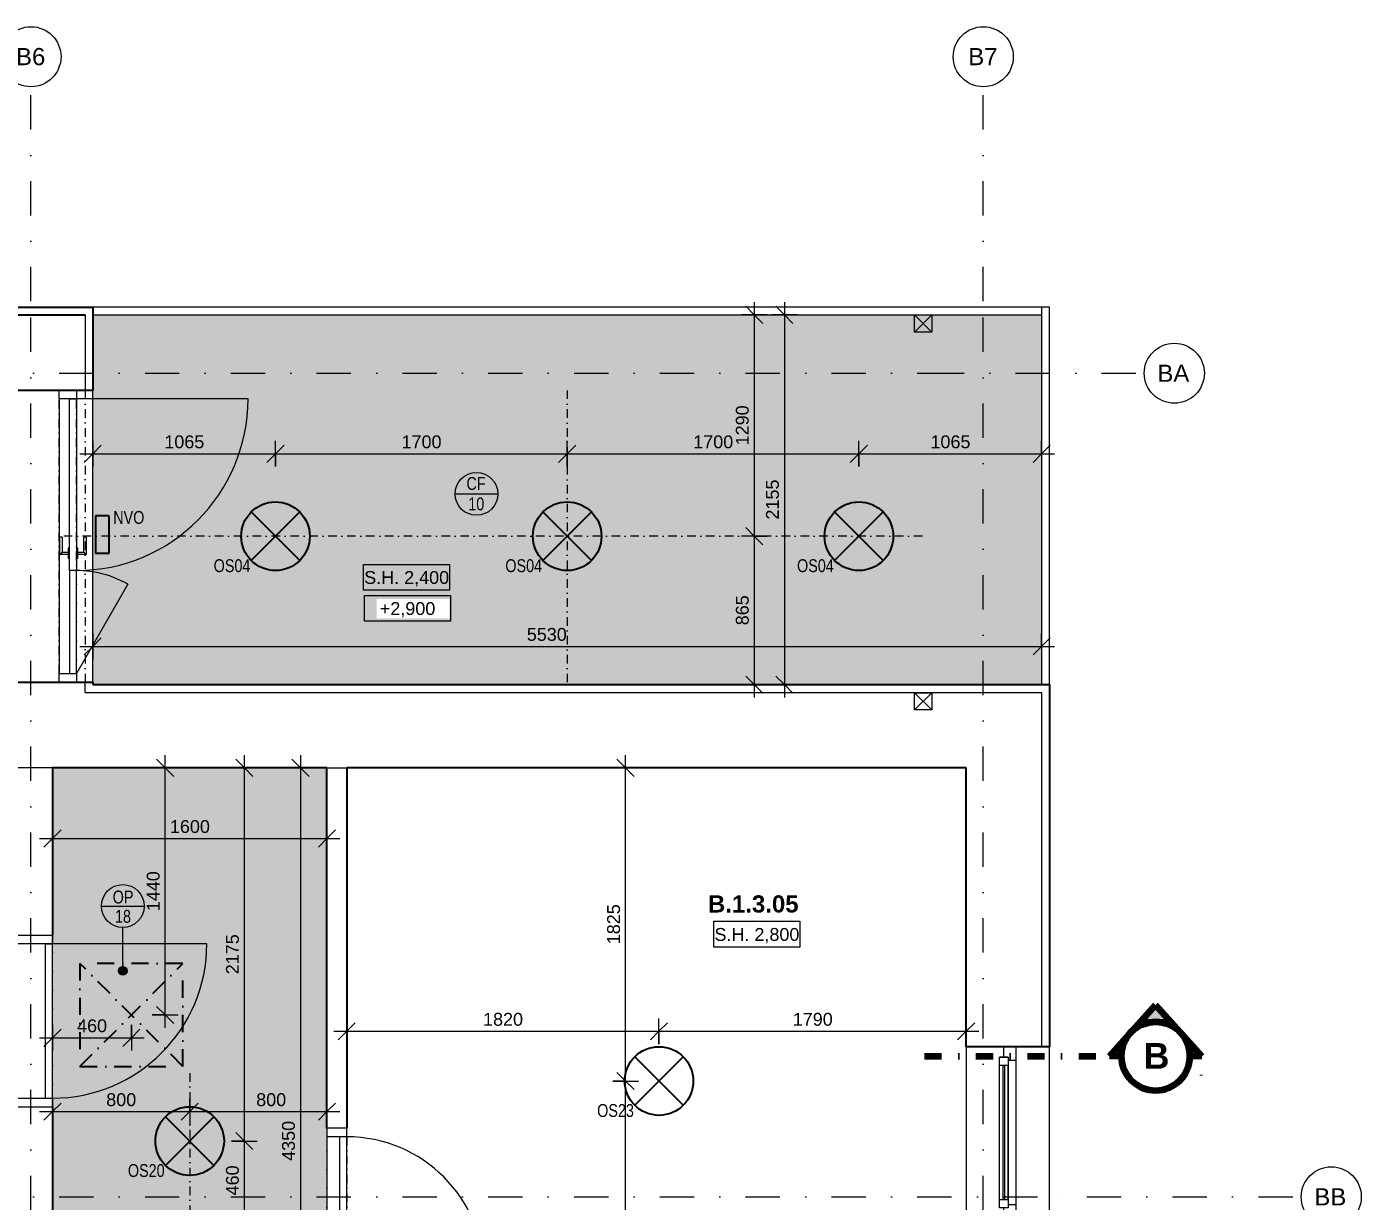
# Model space of a CAD drawing. Header units: millimetres. Extents: x -8169 to 42079, y -1655 to 57622.
# Drawn here: x 15246 to 23024, y 50777 to 57622 of the extents above; entities that cross this region are included whole.
import ezdxf

# ---------------------------------------------------------------- set-up
doc = ezdxf.new("R2010")
doc.units = ezdxf.units.MM
for name, pattern in [('ABMV_DashDot_2_2mm-S0_6mm', [110, 50, -30, 0, -30]), ('HA_DashDot_10mm-S3mm', [500, 200, -150, 0, -150]), ('HA_DashDot_2_2mm-S0_6mm', [110, 50, -30, 0, -30]), ('HA_DashDot_4mm-S1mm', [200, 100, -50, 0, -50]), ('HA_DashDot_6mm-S2mm', [300, 100, -100, 0, -100])]:
    doc.linetypes.add(name, pattern=pattern)
for name, color, linetype, lineweight in [('A-____-____-DIMS', 9, 'Continuous', 5), ('A-____-____-DIMS-50', 9, 'Continuous', 5), ('A-AREA-____-IDEN', 9, 'Continuous', 9), ('A-CLNG-____-IDEN', 9, 'Continuous', 9), ('A-CLNG-____-OTLN', 9, 'Continuous', 9), ('A-CLNG-____-PATT', 9, 'Continuous', 9), ('A-DETL-____-OTLN', 9, 'Continuous', 25), ('A-DOOR-____-MCUT', 9, 'HA_DashDot_2_2mm-S0_6mm', 9), ('A-DOOR-____-OTLN', 9, 'Continuous', 9), ('A-DOOR-FRAM-MCUT', 9, 'Continuous', 9), ('A-DOOR-FRAM-OTLN', 9, 'Continuous', 9), ('A-FLOR-____-OVHD', 9, 'HA_DashDot_4mm-S1mm', 25), ('A-GENM-____-IDEN', 9, 'Continuous', 9), ('A-GLAZ-____-MCUT', 9, 'Continuous', 5), ('A-GLAZ-____-OTLN', 9, 'Continuous', 5), ('A-WALL-____-MCUT', 9, 'Continuous', 25), ('A-WALL-____-OTLN', 9, 'Continuous', 9), ('E-LITE-EQPM-IDEN', 9, 'Continuous', 9), ('E-LITE-EQPM-OTLN', 9, 'Continuous', 9), ('G-____-____-DIMS', 9, 'Continuous', 5), ('G-____-____-SYMB', 9, 'Continuous', 5), ('I-WALL-____-MCUT', 9, 'Continuous', 25), ('M-HVAC-DUCT-OTLN', 9, 'Continuous', 9), ('S-GRID-____-IDEN', 9, 'Continuous', 9), ('S-GRID-____-OTLN', 9, 'Continuous', 5)]:
    doc.layers.add(name, color=color, linetype=linetype, lineweight=lineweight)
doc.styles.add('Arial', font='arial.ttf', dxfattribs={"height": 100})
doc.styles.add('Arial_1', font='arial.ttf', dxfattribs={"height": 75})
doc.styles.add('Arial_2', font='arial.ttf', dxfattribs={"width": 0.8, "height": 75})
doc.styles.add('Arial_3', font='arial.ttf', dxfattribs={"height": 50})
doc.styles.add('Arial_B', font='arialbd.ttf', dxfattribs={"height": 100})
doc.styles.add('Arial_B_1', font='arialbd.ttf', dxfattribs={"height": 150})
doc.dimstyles.new('Inner_Dimensions', dxfattribs={"dimscale": 304.8, "dimtxt": 76.519455, "dimasz": 0.328084, "dimexe": 0.246063, "dimexo": 0.0625, "dimgap": 0.032808, "dimtad": 1, "dimdec": 0, "dimzin": 0, "dimdsep": 46, "dimtxsty": 'Arial_1', "dimblk1": 'OBLIQUE', "dimblk2": 'OBLIQUE', "dimsah": 1, "dimcen": 0.09, "dimdle": 0.246063, "dimazin": 0, "dimtfac": 1, "dimtdec": 4, "dimtix": 1, "dimtmove": 0, "dimatfit": 3, "dimfxl": 0.246063, "dimfxlon": 1, "dimtvp": 1, "dimtolj": 1, "dimtzin": 0, "dimlwd": 9, "dimlwe": 9, "dimarcsym": 2})
doc.dimstyles.new('Inner_Dimensions_1', dxfattribs={"dimscale": 304.8, "dimtxt": 76.519455, "dimasz": 0.328084, "dimexe": 0.246063, "dimexo": 0.0625, "dimgap": 0.032808, "dimtad": 1, "dimdec": 0, "dimzin": 0, "dimdsep": 46, "dimtxsty": 'Arial_1', "dimblk1": 'OBLIQUE', "dimblk2": 'OBLIQUE', "dimsah": 1, "dimcen": 0.09, "dimdle": 0.246063, "dimazin": 0, "dimtfac": 1, "dimtdec": 4, "dimtix": 1, "dimtmove": 2, "dimatfit": 3, "dimfxl": 0.246063, "dimfxlon": 1, "dimtvp": 1, "dimtolj": 1, "dimtzin": 0, "dimlwd": 9, "dimlwe": 9, "dimarcsym": 2})

# ---------------------------------------------------------------- blocks, each defined once
blk = doc.blocks.new('HA_DR_Single_Swing_Solid - In_BJ_900x2100_Vstupni-2124274-DPS_B - 1NP')
at = {"layer": 'A-DOOR-____-MCUT'}
for p, q in [((-450, 125), (450, 125)), ((-450, -125), (450, -125))]:
    blk.add_line(p, q, dxfattribs=at)
at = {"layer": 'A-DOOR-____-OTLN'}
for p, q in [((-500, 125), (500, 125)), ((-500, -125), (500, -125)), ((-450, -85), (-450, -125)), ((-450, -85), (450, -85)), ((-450, -125), (450, -125)), ((450, -85), (450, -125))]:
    blk.add_line(p, q, dxfattribs=at)
at = {"layer": 'A-DOOR-____-OTLN', "lineweight": 5}
blk.add_line((450, -1025), (450, -125), dxfattribs=at)
blk.add_arc((450, -125), 900, 180, 270, dxfattribs=at)
at = {"layer": 'A-DOOR-FRAM-OTLN'}
for p, q in [((-450, 125), (-500, 125)), ((-500, 125), (-500, -125)), ((450, 125), (-450, 125)), ((-450, 125), (-450, -125)), ((450, -125), (450, 125)), ((450, 125), (500, 125)), ((500, 125), (500, -125)), ((-500, -125), (-450, -125)), ((500, -125), (450, -125))]:
    blk.add_line(p, q, dxfattribs=at)
blk = doc.blocks.new('HA_DR_Single_Swing_Solid - In_BJ_800x2100-2124336-DPS_B - 1NP')
at = {"layer": 'A-DOOR-____-MCUT'}
for p, q in [((-400, 57.5), (400, 57.5)), ((-400, -57.5), (400, -57.5))]:
    blk.add_line(p, q, dxfattribs=at)
at = {"layer": 'A-DOOR-____-OTLN', "lineweight": 5}
blk.add_line((400, 857.5), (400, 57.5), dxfattribs=at)
at = {"layer": 'A-DOOR-____-OTLN'}
for p, q in [((400, 57.5), (-400, 57.5)), ((-400, 57.5), (-400, 17.5)), ((400, 17.5), (-400, 17.5)), ((400, 57.5), (400, 17.5))]:
    blk.add_line(p, q, dxfattribs=at)
at = {"layer": 'A-DOOR-____-OTLN', "lineweight": 5}
blk.add_arc((400, 57.5), 800, 90, 180, dxfattribs=at)
at = {"layer": 'A-DOOR-FRAM-OTLN'}
for p, q in [((-450, 57.5), (-450, -57.5)), ((-400, 57.5), (-450, 57.5)), ((-400, 57.5), (-400, -57.5)), ((400, -57.5), (400, 57.5)), ((400, 57.5), (450, 57.5)), ((450, 57.5), (450, -57.5)), ((-450, -57.5), (-400, -57.5)), ((-400, -57.5), (400, -57.5)), ((450, -57.5), (400, -57.5))]:
    blk.add_line(p, q, dxfattribs=at)
blk = doc.blocks.new('HA_WD_SinglePanel - 1000x1500-1670803-DPS_B - 1NP')
at = {"layer": 'A-GLAZ-____-MCUT'}
for p, q in [((-500, 70), (-420, 70)), ((-440, 0), (-500, 0)), ((-440, -25), (-440, 25)), ((-440, 25), (-390, 25)), ((-420, 70), (-420, 25)), ((-390, 25), (-390, -25)), ((390, 5), (-390, 5)), ((390, -25), (390, 25)), ((390, 25), (440, 25)), ((420, 25), (420, 70)), ((420, 70), (500, 70)), ((440, 25), (440, -25)), ((500, 0), (440, 0)), ((-390, -25), (-440, -25)), ((390, -5), (-390, -5)), ((440, -25), (390, -25))]:
    blk.add_line(p, q, dxfattribs=at)
at = {"layer": 'A-GLAZ-____-OTLN'}
for p, q in [((-440, 25), (-440, -25)), ((-440, 25), (440, 25)), ((-420, 70), (420, 70)), ((390, 25), (-390, 25)), ((440, 25), (440, -25)), ((440, -25), (-440, -25)), ((390, -25), (-390, -25))]:
    blk.add_line(p, q, dxfattribs=at)
blk = doc.blocks.new('HA_DR_Double_Swing_Solid_FrameButt - In_FAS_1600x2350_1000-2015541-DPS_B - 1NP')
at = {"layer": 'A-DOOR-____-MCUT'}
for p, q in [((850, 220), (-850, 220)), ((-800, -70), (800, -70)), ((850, -220), (-850, -220)), ((-800, -170), (800, -170))]:
    blk.add_line(p, q, dxfattribs=at)
at = {"layer": 'A-DOOR-____-MCUT', "linetype": 'Continuous'}
for p, q in [((-800, -130), (-800, -170)), ((-200, -130), (-800, -130)), ((-200, -170), (-200, -130)), ((-200, -170), (-200, -130)), ((-200, -130), (-130, -130)), ((-70, -130), (800, -130)), ((800, -130), (800, -170)), ((-800, -170), (-200, -170)), ((-130, -170), (-200, -170)), ((800, -170), (-70, -170))]:
    blk.add_line(p, q, dxfattribs=at)
at = {"layer": 'A-DOOR-____-OTLN'}
for p, q in [((-107.5, -122), (-107.5, -72.5)), ((-107.5, -72.5), (-5, -72.5)), ((-5, -87.5), (-5, -72.5)), ((-70, -122), (-130, -122)), ((-130, -130), (-130, -122)), ((-130, -130), (-70, -130)), ((-92.5, -87.5), (-92.5, -122)), ((-5, -87.5), (-92.5, -87.5)), ((-70, -130), (-70, -122)), ((-70, -170), (-130, -170)), ((-130, -178), (-130, -170)), ((-130, -178), (-70, -178)), ((-107.5, -227.5), (-107.5, -178)), ((-5, -227.5), (-107.5, -227.5)), ((-92.5, -178), (-92.5, -212.5)), ((-92.5, -212.5), (-5, -212.5)), ((-70, -178), (-70, -170)), ((-5, -227.5), (-5, -212.5))]:
    blk.add_line(p, q, dxfattribs=at)
at = {"layer": 'A-DOOR-____-OTLN', "lineweight": 5}
for p, q in [((-280.4, -470), (-800, -170)), ((800, -1170), (800, -170))]:
    blk.add_line(p, q, dxfattribs=at)
for centre, radius, start, end in [((-800, -170), 600, 330, 360), ((800, -170), 1000, 180, 270)]:
    blk.add_arc(centre, radius, start, end, dxfattribs=at)
at = {"layer": 'A-DOOR-____-OTLN'}
for points in [[(-107.5, -72.5), (-107.5, -72.5), (-107.4, -72.6), (-106.9, -73.1), (-106.5, -73.5), (-106.1, -73.9), (-105.6, -74.4), (-105.2, -74.8), (-104.6, -75.4), (-103.9, -76.1), (-103.3, -76.7), (-102.9, -77.1), (-102.4, -77.6), (-101.9, -78.1), (-101.5, -78.5), (-101, -79), (-100.5, -79.5), (-100, -80), (-99.5, -80.5), (-99, -81), (-98.5, -81.5), (-98.1, -81.9), (-97.6, -82.4), (-97.1, -82.9), (-96.7, -83.3), (-96.2, -83.8), (-95.8, -84.2), (-95.3, -84.7), (-94.8, -85.2), (-94.4, -85.6), (-93.9, -86.1), (-93.5, -86.5), (-93.1, -86.9), (-92.6, -87.4), (-92.5, -87.5), (-92.5, -87.5)], [(-92.5, -212.5), (-92.5, -212.5), (-92.6, -212.6), (-93.1, -213.1), (-93.5, -213.5), (-93.9, -213.9), (-94.4, -214.4), (-94.8, -214.8), (-95.4, -215.4), (-96.1, -216.1), (-96.7, -216.7), (-97.1, -217.1), (-97.6, -217.6), (-98.1, -218.1), (-98.5, -218.5), (-99, -219), (-99.5, -219.5), (-100, -220), (-100.5, -220.5), (-101, -221), (-101.5, -221.5), (-101.9, -221.9), (-102.4, -222.4), (-102.9, -222.9), (-103.3, -223.3), (-103.8, -223.8), (-104.2, -224.2), (-104.7, -224.7), (-105.2, -225.2), (-105.6, -225.6), (-106.1, -226.1), (-106.5, -226.5), (-106.9, -226.9), (-107.4, -227.4), (-107.5, -227.5), (-107.5, -227.5)]]:
    blk.add_open_spline(points, degree=3, knots=[0, 0, 0, 0, 0.083333, 0.125, 0.166667, 0.208333, 0.229167, 0.25, 0.291667, 0.333333, 0.354167, 0.375, 0.395833, 0.416667, 0.4375, 0.458333, 0.479167, 0.5, 0.520833, 0.541667, 0.5625, 0.583333, 0.604167, 0.625, 0.645833, 0.666667, 0.6875, 0.708333, 0.75, 0.770833, 0.791667, 0.833333, 0.875, 0.916667, 1, 1, 1, 1], dxfattribs=at)
at = {"layer": 'A-DOOR-FRAM-MCUT'}
for p, q in [((-850, -70), (-800, -70)), ((-800, -70), (-800, -170)), ((800, -170), (800, -70)), ((800, -70), (850, -70)), ((-800, -170), (-850, -170)), ((850, -170), (800, -170))]:
    blk.add_line(p, q, dxfattribs=at)
at = {"layer": 'A-DOOR-FRAM-OTLN'}
blk.add_line((800, -70), (-800, -70), dxfattribs=at)
blk = doc.blocks.new('HA_LF_GenericSymbol - OS20_chodby-1994326-DPS_B - 1NP')
at = {"layer": 'E-LITE-EQPM-OTLN', "color": 11, "lineweight": 25}
for p, q in [((141.4, 141.4), (-141.4, -141.4)), ((-141.4, 141.4), (141.4, -141.4))]:
    blk.add_line(p, q, dxfattribs=at)
blk.add_circle((0, 0), 200, dxfattribs=at)
blk = doc.blocks.new('HA_LF_GenericSymbol - OS23_pokoje-1609971-DPS_B - 1NP')
at = {"layer": 'E-LITE-EQPM-OTLN', "color": 11, "lineweight": 25}
for p, q in [((141.4, 141.4), (-141.4, -141.4)), ((-141.4, 141.4), (141.4, -141.4))]:
    blk.add_line(p, q, dxfattribs=at)
blk.add_circle((0, 0), 200, dxfattribs=at)
blk = doc.blocks.new('HA_LF_GenericSymbol - OS04_venkovni-1994763-DPS_B - 1NP')
at = {"layer": 'E-LITE-EQPM-OTLN', "color": 11, "lineweight": 25}
for p, q in [((141.4, 141.4), (-141.4, -141.4)), ((-141.4, 141.4), (141.4, -141.4))]:
    blk.add_line(p, q, dxfattribs=at)
blk.add_circle((0, 0), 200, dxfattribs=at)
blk = doc.blocks.new('HA_LF_NVO - svitidlo 220x80-1885960-DPS_B - 1NP')
at = {"layer": 'E-LITE-EQPM-OTLN', "color": 11, "lineweight": 25}
for p, q in [((38.5, 110), (-38.5, 110)), ((-38.5, 110), (-38.5, -110)), ((38.5, 110), (38.5, -110)), ((38.5, -110), (-38.5, -110))]:
    blk.add_line(p, q, dxfattribs=at)
blk = doc.blocks.new('Grid - Radius 3_5mm-353793-DPS_B - 1NP')
at = {"layer": 'S-GRID-____-IDEN'}
blk.add_circle((0, 0), 3.5, dxfattribs=at)
blk = doc.blocks.new('DIMBLOCK96-DPS_B - 1NP')
at = {"layer": 'A-____-____-DIMS-50', "lineweight": 9}
for p, q in [((15395.7, 51374.3), (15395.7, 51224.3)), ((15395.7, 51299.3), (15395.7, 51374.3)), ((15395.7, 51299.3), (15445.7, 51349.3)), ((16195.7, 51374.3), (16195.7, 51224.3)), ((16195.7, 51299.3), (16195.7, 51374.3)), ((16195.7, 51299.3), (16245.7, 51349.3)), ((15320.7, 51299.3), (16195.7, 51299.3)), ((15395.7, 51299.3), (15345.7, 51249.3)), ((16195.7, 51299.3), (16145.7, 51249.3))]:
    blk.add_line(p, q, dxfattribs=at)
at = {"layer": 'A-____-____-DIMS-50', "color": 0, "lineweight": 9, "insert": (15709.2, 51406.6), "char_height": 75, "width": 207.662, "attachment_point": 1, "line_spacing_factor": 0.941778, "style": 'Arial_1'}
blk.add_mtext('800', dxfattribs=at)
blk = doc.blocks.new('_Oblique')
at = {"color": 0, "linetype": 'ByBlock', "lineweight": -2}
blk.add_line((-0.5, -0.5), (0.5, 0.5), dxfattribs=at)
blk = doc.blocks.new('DIMBLOCK97-DPS_B - 1NP')
at = {"layer": 'A-____-____-DIMS-50', "lineweight": 9}
for p, q in [((16195.7, 51374.3), (16195.7, 51224.3)), ((16195.7, 51299.3), (16195.7, 51374.3)), ((16195.7, 51299.3), (16245.7, 51349.3)), ((16995.7, 51374.3), (16995.7, 51224.3)), ((16995.7, 51299.3), (16995.7, 51374.3)), ((16995.7, 51299.3), (17045.7, 51349.3)), ((16195.7, 51299.3), (16145.7, 51249.3)), ((16195.7, 51299.3), (17070.7, 51299.3)), ((16995.7, 51299.3), (16945.7, 51249.3))]:
    blk.add_line(p, q, dxfattribs=at)
at = {"layer": 'A-____-____-DIMS-50', "color": 0, "lineweight": 9, "insert": (16583.2, 51406.6), "char_height": 75, "width": 207.662, "attachment_point": 1, "line_spacing_factor": 0.941778, "style": 'Arial_1'}
blk.add_mtext('800', dxfattribs=at)
blk = doc.blocks.new('DIMBLOCK99-DPS_B - 1NP')
at = {"layer": 'A-____-____-DIMS-50', "lineweight": 9}
for p, q in [((16439.4, 51127.7), (16589.4, 51127.7)), ((16514.4, 51127.7), (16439.4, 51127.7)), ((16514.4, 51127.7), (16464.4, 51177.7)), ((16514.4, 50667.7), (16514.4, 51127.7)), ((16514.4, 51127.7), (16564.4, 51077.7)), ((16514.4, 50667.7), (16464.4, 50717.7)), ((16439.4, 50667.7), (16589.4, 50667.7)), ((16514.4, 50667.7), (16439.4, 50667.7)), ((16514.4, 50667.7), (16564.4, 50617.7))]:
    blk.add_line(p, q, dxfattribs=at)
at = {"layer": 'A-____-____-DIMS-50', "color": 0, "lineweight": 9, "insert": (16407, 50811.2), "char_height": 75, "width": 207.662, "attachment_point": 1, "rotation": 90, "line_spacing_factor": 0.941778, "style": 'Arial_1'}
blk.add_mtext('460', dxfattribs=at)
blk = doc.blocks.new('DIMBLOCK100-DPS_B - 1NP')
at = {"layer": 'A-____-____-DIMS-50', "lineweight": 9}
for p, q in [((16514.4, 51127.7), (16514.4, 53377.7)), ((16439.4, 53302.7), (16589.4, 53302.7)), ((16514.4, 53302.7), (16439.4, 53302.7)), ((16514.4, 53302.7), (16464.4, 53352.7)), ((16514.4, 53302.7), (16564.4, 53252.7)), ((16439.4, 51127.7), (16589.4, 51127.7)), ((16514.4, 51127.7), (16439.4, 51127.7)), ((16514.4, 51127.7), (16464.4, 51177.7)), ((16514.4, 51127.7), (16564.4, 51077.7))]:
    blk.add_line(p, q, dxfattribs=at)
at = {"layer": 'A-____-____-DIMS-50', "color": 0, "lineweight": 9, "insert": (16407, 52099.9), "char_height": 75, "width": 276.883, "attachment_point": 1, "rotation": 90, "line_spacing_factor": 0.941778, "style": 'Arial_1'}
blk.add_mtext('2175', dxfattribs=at)
blk = doc.blocks.new('DIMBLOCK101-DPS_B - 1NP')
at = {"layer": 'A-____-____-DIMS-50', "lineweight": 9}
for p, q in [((17110.7, 51842.6), (17110.7, 51692.6)), ((17110.7, 51767.6), (17110.7, 51842.6)), ((17110.7, 51767.6), (17160.7, 51817.6)), ((18930.7, 51692.6), (18930.7, 51842.6)), ((18930.7, 51767.6), (18980.7, 51817.6)), ((17035.7, 51767.6), (18930.7, 51767.6)), ((17110.7, 51767.6), (17060.7, 51717.6)), ((18930.7, 51767.6), (18880.7, 51717.6)), ((18930.7, 51767.6), (18930.7, 51692.6))]:
    blk.add_line(p, q, dxfattribs=at)
at = {"layer": 'A-____-____-DIMS-50', "color": 0, "lineweight": 9, "insert": (17905.3, 51875), "char_height": 75, "width": 276.883, "attachment_point": 1, "line_spacing_factor": 0.941778, "style": 'Arial_1'}
blk.add_mtext('1820', dxfattribs=at)
blk = doc.blocks.new('DIMBLOCK102-DPS_B - 1NP')
at = {"layer": 'A-____-____-DIMS-50', "lineweight": 9}
for p, q in [((18930.7, 51692.6), (18930.7, 51842.6)), ((18930.7, 51767.6), (18980.7, 51817.6)), ((20720.7, 51842.6), (20720.7, 51692.6)), ((20720.7, 51767.6), (20720.7, 51842.6)), ((20720.7, 51767.6), (20770.7, 51817.6)), ((18930.7, 51767.6), (18880.7, 51717.6)), ((18930.7, 51767.6), (20795.7, 51767.6)), ((18930.7, 51767.6), (18930.7, 51692.6)), ((20720.7, 51767.6), (20670.7, 51717.6))]:
    blk.add_line(p, q, dxfattribs=at)
at = {"layer": 'A-____-____-DIMS-50', "color": 0, "lineweight": 9, "insert": (19710.3, 51875), "char_height": 75, "width": 276.883, "attachment_point": 1, "line_spacing_factor": 0.941778, "style": 'Arial_1'}
blk.add_mtext('1790', dxfattribs=at)
blk = doc.blocks.new('DIMBLOCK103-DPS_B - 1NP')
at = {"layer": 'A-____-____-DIMS-50', "lineweight": 9}
for p, q in [((18735.8, 51477.7), (18685.8, 51527.7)), ((18660.8, 51477.7), (18810.8, 51477.7)), ((18735.8, 51477.7), (18660.8, 51477.7)), ((18735.8, 49577.7), (18735.8, 51477.7)), ((18735.8, 51477.7), (18785.8, 51427.7)), ((18735.8, 49652.7), (18685.8, 49702.7)), ((18660.8, 49652.7), (18810.8, 49652.7)), ((18735.8, 49652.7), (18660.8, 49652.7)), ((18735.8, 49652.7), (18785.8, 49602.7))]:
    blk.add_line(p, q, dxfattribs=at)
at = {"layer": 'A-____-____-DIMS-50', "color": 0, "lineweight": 9, "insert": (18628.5, 50449.9), "char_height": 75, "width": 276.883, "attachment_point": 1, "rotation": 90, "line_spacing_factor": 0.941778, "style": 'Arial_1'}
blk.add_mtext('1825', dxfattribs=at)
blk = doc.blocks.new('DIMBLOCK104-DPS_B - 1NP')
at = {"layer": 'A-____-____-DIMS-50', "lineweight": 9}
for p, q in [((18735.8, 51477.7), (18735.8, 53377.7)), ((18660.8, 53302.7), (18810.8, 53302.7)), ((18735.8, 53302.7), (18660.8, 53302.7)), ((18735.8, 53302.7), (18685.8, 53352.7)), ((18735.8, 53302.7), (18785.8, 53252.7)), ((18735.8, 51477.7), (18685.8, 51527.7)), ((18660.8, 51477.7), (18810.8, 51477.7)), ((18735.8, 51477.7), (18660.8, 51477.7)), ((18735.8, 51477.7), (18785.8, 51427.7))]:
    blk.add_line(p, q, dxfattribs=at)
at = {"layer": 'A-____-____-DIMS-50', "color": 0, "lineweight": 9, "insert": (18628.5, 52274.9), "char_height": 75, "width": 276.883, "attachment_point": 1, "rotation": 90, "line_spacing_factor": 0.941778, "style": 'Arial_1'}
blk.add_mtext('1825', dxfattribs=at)
blk = doc.blocks.new('HA_TAG_GM_Products - Generic-588599-DPS_B - 1NP')
at = {"layer": 'A-GENM-____-IDEN'}
blk.add_line((-2.5, 0), (2.5, 0), dxfattribs=at)
blk.add_circle((0, 0), 2.5, dxfattribs=at)
blk = doc.blocks.new('Section - With Sheet Number-366786-DPS_B - 1NP')
at = {"layer": 'G-____-____-SYMB'}
h = blk.add_hatch(color=256, dxfattribs=at)
edge = h.paths.add_edge_path()
edge.add_line((1.37, 0), (0, 0))
edge.add_arc((-4, 0), 4, 0, 180)
edge.add_line((-8, 0), (-9.37, 0))
edge.add_line((-9.37, 0), (-4, 6))
edge.add_line((-4, 6), (1.37, 0))
at = {"layer": 'G-____-____-SYMB', "lineweight": 100}
for p, q in [((-4, 6), (-9.37, 0)), ((1.37, 0), (-4, 6)), ((-9.37, 0), (-8, 0)), ((0, 0), (1.37, 0))]:
    blk.add_line(p, q, dxfattribs=at)
blk.add_circle((-4, 0), 4, dxfattribs=at)
blk.add_arc((-4, 0), 4, 0, 180, dxfattribs=at)
blk = doc.blocks.new('HA_Tag_Ceiling - Group _ Type Mark-1728985-DPS_B - 1NP')
at = {"layer": 'A-CLNG-____-IDEN'}
blk.add_line((-2.5, 0), (2.5, 0), dxfattribs=at)
blk.add_circle((0, 0), 2.5, dxfattribs=at)
blk = doc.blocks.new('DIMBLOCK120-DPS_B - 1NP')
at = {"layer": 'A-____-____-DIMS-50', "lineweight": 9}
for p, q in [((15395.7, 51804.8), (15395.7, 51654.8)), ((15395.7, 51729.8), (15395.7, 51804.8)), ((15856, 51804.8), (15856, 51654.8)), ((15856, 51729.8), (15856, 51804.8)), ((15320.7, 51729.8), (15931, 51729.8)), ((15395.7, 51729.8), (15345.7, 51679.8)), ((15395.7, 51729.8), (15445.7, 51779.8)), ((15856, 51729.8), (15806, 51679.8)), ((15856, 51729.8), (15906, 51779.8))]:
    blk.add_line(p, q, dxfattribs=at)
at = {"layer": 'A-____-____-DIMS-50', "color": 0, "lineweight": 9, "insert": (15539.3, 51837.2), "char_height": 75, "width": 207.662, "attachment_point": 1, "line_spacing_factor": 0.941778, "style": 'Arial_1'}
blk.add_mtext('460', dxfattribs=at)
blk = doc.blocks.new('DIMBLOCK121-DPS_B - 1NP')
at = {"layer": 'A-____-____-DIMS-50', "lineweight": 9}
for p, q in [((16052.9, 51787.7), (16052.9, 53377.7)), ((15977.9, 53302.7), (16127.9, 53302.7)), ((16052.9, 53302.7), (15977.9, 53302.7)), ((16052.9, 53302.7), (16002.9, 53352.7)), ((16052.9, 53302.7), (16102.9, 53252.7)), ((16052.9, 51862.7), (16002.9, 51912.7)), ((15977.9, 51862.7), (16127.9, 51862.7)), ((16052.9, 51862.7), (15977.9, 51862.7)), ((16052.9, 51862.7), (16102.9, 51812.7))]:
    blk.add_line(p, q, dxfattribs=at)
at = {"layer": 'A-____-____-DIMS-50', "color": 0, "lineweight": 9, "insert": (15945.5, 52467.4), "char_height": 75, "width": 276.883, "attachment_point": 1, "rotation": 90, "line_spacing_factor": 0.941778, "style": 'Arial_1'}
blk.add_mtext('1440', dxfattribs=at)
blk = doc.blocks.new('Spot Elevations - Generic-448778-DPS_B - 1NP')
at = {"layer": 'G-____-____-DIMS', "lineweight": 9}
for p, q in [((-5, 0), (-5, 3)), ((-5, 3), (5, 3)), ((5, 3), (5, 0)), ((5, 0), (-5, 0))]:
    blk.add_line(p, q, dxfattribs=at)
blk = doc.blocks.new('DIMBLOCK138-DPS_B - 1NP')
at = {"layer": 'A-____-____-DIMS-50', "lineweight": 9}
for p, q in [((15630.7, 55208.3), (15630.7, 55058.3)), ((15630.7, 55133.3), (15630.7, 55208.3)), ((15630.7, 55133.3), (15680.7, 55183.3)), ((16695.7, 55058.3), (16695.7, 55208.3)), ((16695.7, 55133.3), (16745.7, 55183.3)), ((15555.7, 55133.3), (16695.7, 55133.3)), ((15630.7, 55133.3), (15580.7, 55083.3)), ((16695.7, 55133.3), (16645.7, 55083.3)), ((16695.7, 55133.3), (16695.7, 55058.3))]:
    blk.add_line(p, q, dxfattribs=at)
at = {"layer": 'A-____-____-DIMS-50', "color": 0, "lineweight": 9, "insert": (16047.8, 55240.6), "char_height": 75, "width": 276.883, "attachment_point": 1, "line_spacing_factor": 0.941778, "style": 'Arial_1'}
blk.add_mtext('1065', dxfattribs=at)
blk = doc.blocks.new('DIMBLOCK139-DPS_B - 1NP')
at = {"layer": 'A-____-____-DIMS-50', "lineweight": 9}
for p, q in [((16695.7, 55058.3), (16695.7, 55208.3)), ((16695.7, 55133.3), (16745.7, 55183.3)), ((18395.7, 55058.3), (18395.7, 55208.3)), ((18395.7, 55133.3), (18445.7, 55183.3)), ((16695.7, 55133.3), (16645.7, 55083.3)), ((16695.7, 55133.3), (18395.7, 55133.3)), ((16695.7, 55133.3), (16695.7, 55058.3)), ((18395.7, 55133.3), (18345.7, 55083.3)), ((18395.7, 55133.3), (18395.7, 55058.3))]:
    blk.add_line(p, q, dxfattribs=at)
at = {"layer": 'A-____-____-DIMS-50', "color": 0, "lineweight": 9, "insert": (17430.3, 55240.6), "char_height": 75, "width": 276.883, "attachment_point": 1, "line_spacing_factor": 0.941778, "style": 'Arial_1'}
blk.add_mtext('1700', dxfattribs=at)
blk = doc.blocks.new('DIMBLOCK140-DPS_B - 1NP')
at = {"layer": 'A-____-____-DIMS-50', "lineweight": 9}
for p, q in [((18395.7, 55058.3), (18395.7, 55208.3)), ((18395.7, 55133.3), (18445.7, 55183.3)), ((20095.7, 55058.3), (20095.7, 55208.3)), ((20095.7, 55133.3), (20145.7, 55183.3)), ((18395.7, 55133.3), (18345.7, 55083.3)), ((18395.7, 55133.3), (20095.7, 55133.3)), ((18395.7, 55133.3), (18395.7, 55058.3)), ((20095.7, 55133.3), (20045.7, 55083.3)), ((20095.7, 55133.3), (20095.7, 55058.3))]:
    blk.add_line(p, q, dxfattribs=at)
at = {"layer": 'A-____-____-DIMS-50', "color": 0, "lineweight": 9, "insert": (19130.3, 55240.6), "char_height": 75, "width": 276.883, "attachment_point": 1, "line_spacing_factor": 0.941778, "style": 'Arial_1'}
blk.add_mtext('1700', dxfattribs=at)
blk = doc.blocks.new('DIMBLOCK141-DPS_B - 1NP')
at = {"layer": 'A-____-____-DIMS-50', "lineweight": 9}
for p, q in [((20095.7, 55058.3), (20095.7, 55208.3)), ((20095.7, 55133.3), (20145.7, 55183.3)), ((21160.7, 55208.3), (21160.7, 55058.3)), ((21160.7, 55133.3), (21160.7, 55208.3)), ((21160.7, 55133.3), (21210.7, 55183.3)), ((20095.7, 55133.3), (20045.7, 55083.3)), ((20095.7, 55133.3), (21235.7, 55133.3)), ((20095.7, 55133.3), (20095.7, 55058.3)), ((21160.7, 55133.3), (21110.7, 55083.3))]:
    blk.add_line(p, q, dxfattribs=at)
at = {"layer": 'A-____-____-DIMS-50', "color": 0, "lineweight": 9, "insert": (20512.8, 55240.6), "char_height": 75, "width": 276.883, "attachment_point": 1, "line_spacing_factor": 0.941778, "style": 'Arial_1'}
blk.add_mtext('1065', dxfattribs=at)
blk = doc.blocks.new('DIMBLOCK142-DPS_B - 1NP')
at = {"layer": 'A-____-____-DIMS-50', "lineweight": 9}
for p, q in [((19486, 56017.7), (19486, 54653)), ((19561, 55942.7), (19411, 55942.7)), ((19486, 55942.7), (19436, 55992.7)), ((19486, 55942.7), (19536, 55892.7)), ((19486, 55942.7), (19561, 55942.7)), ((19486, 54653), (19436, 54703)), ((19561, 54653), (19411, 54653)), ((19486, 54653), (19536, 54603)), ((19486, 54653), (19561, 54653))]:
    blk.add_line(p, q, dxfattribs=at)
at = {"layer": 'A-____-____-DIMS-50', "color": 0, "lineweight": 9, "insert": (19378.6, 55182.5), "char_height": 75, "width": 276.883, "attachment_point": 1, "rotation": 90, "line_spacing_factor": 0.941778, "style": 'Arial_1'}
blk.add_mtext('1290', dxfattribs=at)
blk = doc.blocks.new('DIMBLOCK143-DPS_B - 1NP')
at = {"layer": 'A-____-____-DIMS-50', "lineweight": 9}
for p, q in [((19486, 54653), (19436, 54703)), ((19561, 54653), (19411, 54653)), ((19486, 54653), (19486, 53712.7)), ((19486, 54653), (19536, 54603)), ((19486, 54653), (19561, 54653)), ((19486, 53787.7), (19436, 53837.7)), ((19561, 53787.7), (19411, 53787.7)), ((19486, 53787.7), (19536, 53737.7)), ((19486, 53787.7), (19561, 53787.7))]:
    blk.add_line(p, q, dxfattribs=at)
at = {"layer": 'A-____-____-DIMS-50', "color": 0, "lineweight": 9, "insert": (19378.6, 54133.8), "char_height": 75, "width": 207.662, "attachment_point": 1, "rotation": 90, "line_spacing_factor": 0.941778, "style": 'Arial_1'}
blk.add_mtext('865', dxfattribs=at)
blk = doc.blocks.new('DIMBLOCK201-DPS_B - 1NP')
at = {"layer": 'A-____-____-DIMS-50', "lineweight": 9}
for p, q in [((15395.7, 52966), (15395.7, 52816)), ((15395.7, 52891), (15395.7, 52966)), ((15395.7, 52891), (15445.7, 52941)), ((16995.7, 52966), (16995.7, 52816)), ((16995.7, 52891), (16995.7, 52966)), ((16995.7, 52891), (17045.7, 52941)), ((15320.7, 52891), (17070.7, 52891)), ((15395.7, 52891), (15345.7, 52841)), ((16995.7, 52891), (16945.7, 52841))]:
    blk.add_line(p, q, dxfattribs=at)
at = {"layer": 'A-____-____-DIMS-50', "color": 0, "lineweight": 9, "insert": (16080.3, 52998.4), "char_height": 75, "width": 276.883, "attachment_point": 1, "line_spacing_factor": 0.941778, "style": 'Arial_1'}
blk.add_mtext('1600', dxfattribs=at)
blk = doc.blocks.new('DIMBLOCK202-DPS_B - 1NP')
at = {"layer": 'A-____-____-DIMS-50', "lineweight": 9}
for p, q in [((16841, 53377.7), (16841, 48877.7)), ((16916, 53302.7), (16766, 53302.7)), ((16841, 53302.7), (16791, 53352.7)), ((16841, 53302.7), (16891, 53252.7)), ((16841, 53302.7), (16916, 53302.7)), ((16841, 48952.7), (16791, 49002.7)), ((16916, 48952.7), (16766, 48952.7)), ((16841, 48952.7), (16891, 48902.7)), ((16841, 48952.7), (16916, 48952.7))]:
    blk.add_line(p, q, dxfattribs=at)
at = {"layer": 'A-____-____-DIMS-50', "color": 0, "lineweight": 9, "insert": (16733.6, 51012.4), "char_height": 75, "width": 276.883, "attachment_point": 1, "rotation": 90, "line_spacing_factor": 0.941778, "style": 'Arial_1'}
blk.add_mtext('4350', dxfattribs=at)
blk = doc.blocks.new('DIMBLOCK205-DPS_B - 1NP')
at = {"layer": 'A-____-____-DIMS-50', "lineweight": 9}
for p, q in [((19661.6, 56017.7), (19661.6, 53712.7)), ((19736.6, 55942.7), (19586.6, 55942.7)), ((19661.6, 55942.7), (19611.6, 55992.7)), ((19661.6, 55942.7), (19711.6, 55892.7)), ((19661.6, 55942.7), (19736.6, 55942.7)), ((19661.6, 53787.7), (19611.6, 53837.7)), ((19736.6, 53787.7), (19586.6, 53787.7)), ((19661.6, 53787.7), (19711.6, 53737.7)), ((19661.6, 53787.7), (19736.6, 53787.7))]:
    blk.add_line(p, q, dxfattribs=at)
at = {"layer": 'A-____-____-DIMS-50', "color": 0, "lineweight": 9, "insert": (19554.3, 54749.9), "char_height": 75, "width": 276.883, "attachment_point": 1, "rotation": 90, "line_spacing_factor": 0.941778, "style": 'Arial_1'}
blk.add_mtext('2155', dxfattribs=at)
blk = doc.blocks.new('DIMBLOCK206-DPS_B - 1NP')
at = {"layer": 'A-____-____-DIMS-50', "lineweight": 9}
for p, q in [((15630.7, 54085.8), (15630.7, 53935.8)), ((15630.7, 54010.8), (15630.7, 54085.8)), ((15630.7, 54010.8), (15680.7, 54060.8)), ((21160.7, 54085.8), (21160.7, 53935.8)), ((21160.7, 54010.8), (21160.7, 54085.8)), ((21160.7, 54010.8), (21210.7, 54060.8)), ((15555.7, 54010.8), (21235.7, 54010.8)), ((15630.7, 54010.8), (15580.7, 53960.8)), ((21160.7, 54010.8), (21110.7, 53960.8))]:
    blk.add_line(p, q, dxfattribs=at)
at = {"layer": 'A-____-____-DIMS-50', "color": 0, "lineweight": 9, "insert": (18160.3, 54118.1), "char_height": 75, "width": 276.883, "attachment_point": 1, "line_spacing_factor": 0.941778, "style": 'Arial_1'}
blk.add_mtext('5530', dxfattribs=at)

msp = doc.modelspace()

# ---------------------------------------------------------------- hatches: boundary and pattern name
at = {"layer": 'A-CLNG-____-PATT', "lineweight": 5}
h = msp.add_hatch(dxfattribs=at)
h.set_pattern_fill('FP_1', color=256, style=0, pattern_type=2)
h.set_pattern_definition([(50, (0, 0), (268.9728, -23.5317), [28.125, -309.375]), (355, (0, 0), (-52.0318, 282.0722), [22.5, -247.5]), (100.451, (22.41, -1.96), (216.9426, 258.5382), [23.903, -262.928]), (46.184, (0, 75), (400.2152, -62.0716), [42.188, -464.063]), (96.636, (33.35, 69.83), (350.496, 365.2971), [35.854, -394.392]), (351.184, (0, 75), (350.4995, 365.2935), [33.75, -371.25]), (21, (37.5, 56.25), (223.8405, -150.9819), [28.125, -309.375]), (326, (37.5, 56.25), (91.2433, 271.9314), [22.5, -247.5]), (71.451, (56.15, 43.67), (315.0841, 120.9468), [23.903, -262.928]), (37.5, (0, 0), (4.55924, 124.83529), [1.676, -242.824, 1.676, -249.574, -248.437]), (37.5, (0, 0), (4.55924, 124.83529), [-495.75, 1.676, -246.761]), (7.5, (0, 0), (98.65052, 147.90482), [1.676, -141.574, 1.676, -237.199, -94.687]), (7.5, (0, 0), (98.65052, 147.90482), [-382.125, 1.676, -93.011]), (327.5, (-83.62, 0), (200.183, -8.4578), [1.676, -92.074, 1.676, -290.824, -388.125]), (327.5, (-83.62, 0), (200.183, -8.4578), [-386.25, 1.676, -386.449]), (317.5, (-121.12, 0), (218.6952, 37.53903), [1.676, -120.199, 1.676, -192.574, -275.625]), (317.5, (-121.12, 0), (218.6952, 37.53903), [-316.125, 1.676, -273.949])])
h.paths.add_polyline_path([(15630.7, 53787.7), (21160.7, 53787.7), (21160.7, 55942.7), (15630.7, 55942.7), (15630.7, 53803)])
at = {"layer": 'A-CLNG-____-PATT'}
h = msp.add_hatch(color=256, dxfattribs=at)
h.paths.add_polyline_path([(16905.3, 48952.7), (16995.7, 48952.7), (16995.7, 53302.7), (15395.7, 53302.7), (15395.7, 48952.7), (16795.7, 48952.7)])
h.paths.add_polyline_path([(16195.7, 50632.7), (16186.6, 50633.9), (16178.2, 50637.4), (16170.9, 50643), (16165.4, 50650.2), (16161.9, 50658.7), (16160.7, 50667.7), (16161.9, 50676.8), (16165.4, 50685.2), (16170.9, 50692.5), (16178.2, 50698.1), (16186.6, 50701.6), (16195.7, 50702.7), (16204.7, 50701.6), (16213.2, 50698.1), (16220.4, 50692.5), (16226, 50685.2), (16229.5, 50676.8), (16230.7, 50667.7), (16229.5, 50658.7), (16226, 50650.2), (16220.4, 50643), (16213.2, 50637.4), (16204.7, 50633.9)])
at = {"layer": 'A-GENM-____-IDEN'}
h = msp.add_hatch(color=256, dxfattribs=at)
edge = h.paths.add_edge_path()
edge.add_arc((15806, 52119.9), 25, 0, 360)

# ---------------------------------------------------------------- linework, layer by layer
at = {"layer": 'A-CLNG-____-OTLN'}
for p, q in [((15630.7, 55942.7), (21160.7, 55942.7)), ((21160.7, 55942.7), (21160.7, 53787.7))]:
    msp.add_line(p, q, dxfattribs=at)
at = {"layer": 'A-DETL-____-OTLN', "linetype": 'ABMV_DashDot_2_2mm-S0_6mm', "lineweight": 5}
for p, q in [((18395.7, 55502.7), (18395.7, 53802.7)), ((20465.7, 54653), (15425.7, 54653)), ((16195.7, 51523), (16195.7, 50423))]:
    msp.add_line(p, q, dxfattribs=at)
at = {"layer": 'A-FLOR-____-OVHD'}
for p, q in [((16156, 52162.7), (15556, 52162.7)), ((15556, 52162.7), (15556, 51562.7)), ((16156, 51562.7), (15556, 52162.7)), ((15556, 51562.7), (16156, 52162.7)), ((16156, 51562.7), (16156, 52162.7)), ((15556, 51562.7), (16156, 51562.7))]:
    msp.add_line(p, q, dxfattribs=at)
at = {"layer": 'A-GENM-____-IDEN'}
msp.add_line((15806, 52119.9), (15806, 52372.4), dxfattribs=at)
msp.add_circle((15806, 52119.9), 25, dxfattribs=at)
at = {"layer": 'A-WALL-____-MCUT'}
for p, q in [((12845.7, 55987.7), (15630.7, 55987.7)), ((15145.7, 55942.7), (15585.7, 55942.7)), ((15630.7, 55987.7), (15630.7, 55503)), ((15630.7, 55503), (15145.7, 55503)), ((15145.7, 53803), (15630.7, 53803)), ((15630.7, 53803), (15630.7, 53787.7)), ((15630.7, 53787.7), (21205.7, 53787.7)), ((21205.7, 53787.7), (21205.7, 51677.7)), ((16995.7, 53302.7), (15395.7, 53302.7)), ((20720.7, 53302.7), (17110.7, 53302.7)), ((20720.7, 51677.7), (20720.7, 53302.7)), ((21205.7, 51677.7), (20720.7, 51677.7))]:
    msp.add_line(p, q, dxfattribs=at)
at = {"layer": 'A-WALL-____-MCUT', "lineweight": 9}
for p, q in [((15585.7, 55942.7), (15585.7, 55503)), ((15585.7, 53742.7), (15585.7, 53803)), ((15585.7, 53742.7), (21160.7, 53742.7)), ((21160.7, 53742.7), (21160.7, 51677.7)), ((15395.7, 53302.7), (15145.7, 53302.7)), ((16995.7, 53302.7), (17110.7, 53302.7))]:
    msp.add_line(p, q, dxfattribs=at)
at = {"layer": 'A-WALL-____-OTLN'}
for p, q in [((21205.7, 55987.7), (15630.7, 55987.7)), ((21160.7, 55987.7), (21160.7, 55942.7)), ((21205.7, 53787.7), (21205.7, 55987.7)), ((15630.7, 53803), (15630.7, 55503)), ((20720.7, 51677.7), (20720.7, 50677.7)), ((21205.7, 50677.7), (21205.7, 51677.7))]:
    msp.add_line(p, q, dxfattribs=at)
at = {"layer": 'G-____-____-SYMB', "linetype": 'HA_DashDot_6mm-S2mm', "lineweight": 100}
msp.add_line((20477.3, 51622.7), (21625, 51622.7), dxfattribs=at)
at = {"layer": 'I-WALL-____-MCUT'}
for p, q in [((15395.7, 53302.7), (15395.7, 52327.7)), ((16995.7, 51202.7), (16995.7, 53302.7)), ((17110.7, 53302.7), (17110.7, 51202.7)), ((15395.7, 51327.7), (15395.7, 49902.7))]:
    msp.add_line(p, q, dxfattribs=at)
at = {"layer": 'M-HVAC-DUCT-OTLN', "lineweight": 5}
for p, q in [((20520.7, 55842.7), (20420.7, 55942.7)), ((20520.7, 55942.7), (20420.7, 55842.7)), ((20420.7, 55942.7), (20520.7, 55942.7)), ((20420.7, 55842.7), (20420.7, 55942.7)), ((20520.7, 55942.7), (20520.7, 55842.7)), ((20520.7, 55842.7), (20420.7, 55842.7)), ((20520.7, 53640.4), (20420.7, 53740.4)), ((20520.7, 53740.4), (20420.7, 53640.4)), ((20420.7, 53740.4), (20520.7, 53740.4)), ((20420.7, 53640.4), (20420.7, 53740.4)), ((20520.7, 53740.4), (20520.7, 53640.4)), ((20520.7, 53640.4), (20420.7, 53640.4))]:
    msp.add_line(p, q, dxfattribs=at)
at = {"layer": 'S-GRID-____-OTLN', "linetype": 'HA_DashDot_10mm-S3mm', "lineweight": 9}
for p, q in [((15270.7, 56022.4), (15270.7, 57272.4)), ((20820.7, 56022.4), (20820.7, 57272.4)), ((15270.7, 38723.5), (15270.7, 56022.4)), ((20820.7, 38723.5), (20820.7, 56022.4)), ((-6569.3, 55602.7), (20509.1, 55602.7)), ((20509.1, 55602.7), (21759.1, 55602.7)), ((-6569.3, 50802.7), (21423.9, 50802.7)), ((21423.9, 50802.7), (22673.9, 50802.7))]:
    msp.add_line(p, q, dxfattribs=at)

# ---------------------------------------------------------------- block references
at = {"layer": 'A-CLNG-____-IDEN', "xscale": 49.99999999999998, "yscale": 49.99999999999998, "zscale": 49.99999999999998}
msp.add_blockref('HA_Tag_Ceiling - Group _ Type Mark-1728985-DPS_B - 1NP', (17867, 54899.6), dxfattribs=at)
at = {"layer": 'A-DOOR-____-OTLN'}
for name, p, rotation in [('HA_DR_Double_Swing_Solid_FrameButt - In_FAS_1600x2350_1000-2015541-DPS_B - 1NP', (15365.7, 54653), 89.9999999999998), ('HA_DR_Single_Swing_Solid - In_BJ_900x2100_Vstupni-2124274-DPS_B - 1NP', (15270.7, 51827.7), 89.9999999999998), ('HA_DR_Single_Swing_Solid - In_BJ_800x2100-2124336-DPS_B - 1NP', (17053.2, 50752.7), 269.9999999999998)]:
    msp.add_blockref(name, p, dxfattribs=dict(at, rotation=rotation))
at = {"layer": 'A-GENM-____-IDEN', "xscale": 49.99999999999998, "yscale": 49.99999999999998, "zscale": 49.99999999999998}
msp.add_blockref('HA_TAG_GM_Products - Generic-588599-DPS_B - 1NP', (15806, 52497.4), dxfattribs=at)
at = {"layer": 'A-GLAZ-____-OTLN', "rotation": 269.9999999999998}
msp.add_blockref('HA_WD_SinglePanel - 1000x1500-1670803-DPS_B - 1NP', (20940.7, 51177.7), dxfattribs=at)
at = {"layer": 'E-LITE-EQPM-OTLN', "color": 11, "lineweight": 25}
for name, p in [('HA_LF_GenericSymbol - OS04_venkovni-1994763-DPS_B - 1NP', (16695.7, 54653)), ('HA_LF_GenericSymbol - OS04_venkovni-1994763-DPS_B - 1NP', (18395.7, 54653)), ('HA_LF_GenericSymbol - OS04_venkovni-1994763-DPS_B - 1NP', (20095.7, 54653)), ('HA_LF_NVO - svitidlo 220x80-1885960-DPS_B - 1NP', (15685.1, 54661.3)), ('HA_LF_GenericSymbol - OS23_pokoje-1609971-DPS_B - 1NP', (18930.7, 51477.7)), ('HA_LF_GenericSymbol - OS20_chodby-1994326-DPS_B - 1NP', (16195.7, 51127.7))]:
    msp.add_blockref(name, p, dxfattribs=at)
at = {"layer": 'G-____-____-DIMS', "lineweight": 9, "xscale": 49.99999999999998, "yscale": 49.99999999999998, "zscale": 49.99999999999998}
for p in [(17459.5, 54339), (17464.7, 54157.9), (19500.7, 52258.6)]:
    msp.add_blockref('Spot Elevations - Generic-448778-DPS_B - 1NP', p, dxfattribs=at)
at = {"layer": 'G-____-____-SYMB', "lineweight": 100, "extrusion": (0, 0, -1), "xscale": 49.99999999999998, "yscale": 49.99999999999998, "zscale": 49.99999999999998}
msp.add_blockref('Section - With Sheet Number-366786-DPS_B - 1NP', (-21625, 51622.7), dxfattribs=at)
at = {"layer": 'S-GRID-____-IDEN', "xscale": 49.99999999999998, "yscale": 49.99999999999998, "zscale": 49.99999999999998}
for p in [(15270.7, 57447.4), (20820.7, 57447.4)]:
    msp.add_blockref('Grid - Radius 3_5mm-353793-DPS_B - 1NP', p, dxfattribs=at)
at = {"layer": 'S-GRID-____-IDEN', "xscale": 49.99999999999998, "yscale": 49.99999999999998, "zscale": 49.99999999999998, "rotation": 269.9999999999996}
for p in [(21934.1, 55602.7), (22848.9, 50802.7)]:
    msp.add_blockref('Grid - Radius 3_5mm-353793-DPS_B - 1NP', p, dxfattribs=at)

# ---------------------------------------------------------------- texts
at = {"layer": 'A-AREA-____-IDEN', "lineweight": 5, "insert": (19216.2, 52559.8), "char_height": 100, "width": 653.375, "attachment_point": 1, "style": 'Arial_B'}
msp.add_mtext('B.1.3.05', dxfattribs=at)
at = {"layer": 'A-CLNG-____-IDEN', "lineweight": 5, "char_height": 75, "attachment_point": 1, "style": 'Arial_2'}
for s, insert, width in [('CF', (17808.6, 54997.7), 137.89), ('10', (17819.2, 54878.6), 115.443)]:
    msp.add_mtext(s, dxfattribs=dict(at, insert=insert, width=width))
at = {"layer": 'A-GENM-____-IDEN', "lineweight": 5, "char_height": 75, "attachment_point": 1, "style": 'Arial_2'}
for s, insert, width in [('OP', (15747, 52587.5), 147.51), ('18', (15760.2, 52474.8), 115.443)]:
    msp.add_mtext(s, dxfattribs=dict(at, insert=insert, width=width))
at = {"layer": 'E-LITE-EQPM-IDEN', "lineweight": 5, "char_height": 75, "attachment_point": 1, "style": 'Arial_2'}
for s, insert, width in [('NVO', (15750, 54800), 221.266), ('OS04', (16335.3, 54518.7), 262.953), ('OS04', (18035.3, 54518.7), 262.953), ('OS04', (19735.3, 54518.7), 262.953), ('OS23', (18570.3, 51343.4), 262.953), ('OS20', (15835.3, 50993.4), 262.953)]:
    msp.add_mtext(s, dxfattribs=dict(at, insert=insert, width=width))
at = {"layer": 'G-____-____-DIMS', "lineweight": 9, "char_height": 75, "width": 592.246, "attachment_point": 1, "line_spacing_factor": 0.941778, "style": 'Arial_1'}
for s, insert in [('S.H. 2,400', (17212.7, 54449.9)), ('S.H. 2,800', (19254, 52369.5))]:
    msp.add_mtext(s, dxfattribs=dict(at, insert=insert))
at = {"layer": 'G-____-____-SYMB', "attachment_point": 1}
for s, insert, char_height, width, style in [('\\fArial|b1|i0|c0|p34|;B', (21754.4, 51699.4), 150, 184.388, 'Arial_B_1'), ('-', (22078.5, 51542.4), 50, 28.059, 'Arial_3')]:
    msp.add_mtext(s, dxfattribs=dict(at, insert=insert, char_height=char_height, width=width, style=style))
at = {"layer": 'S-GRID-____-IDEN', "lineweight": 5, "char_height": 100, "attachment_point": 1, "style": 'Arial'}
for s, insert, width in [('B6', (15183.3, 57498.1), 212.447), ('B7', (20733.3, 57498.1), 212.447), ('BA', (21835.3, 55652.8), 232.489), ('BB', (22750.1, 50852.8), 232.489)]:
    msp.add_mtext(s, dxfattribs=dict(at, insert=insert, width=width))

# ---------------------------------------------------------------- dimensions: what is measured, and where the dimension line sits
at = {"layer": 'A-____-____-DIMS', "lineweight": 9}
for base, p1, p2, override, picture, middle in [((19486, 54653), (19561, 55942.7), (19561, 54653), {"dimpost": '<>', "dimfxl": 1289.707325}, 'DIMBLOCK142-DPS_B - 1NP', (19437.7, 55297.9)), ((19661.6, 53787.7), (19736.6, 55942.7), (19736.6, 53787.7), {"dimpost": '<>', "dimfxl": 2155}, 'DIMBLOCK205-DPS_B - 1NP', (19613.3, 54865.2)), ((19486, 53787.7), (19561, 54653), (19561, 53787.7), {"dimpost": '<>', "dimfxl": 865.292675}, 'DIMBLOCK143-DPS_B - 1NP', (19437.7, 54220.4)), ((16052.9, 53302.7), (15977.9, 51862.7), (15977.9, 53302.7), {"dimpost": '<>', "dimfxl": 1440}, 'DIMBLOCK121-DPS_B - 1NP', (16004.6, 52582.7)), ((16514.4, 53302.7), (16439.4, 51127.7), (16439.4, 53302.7), {"dimpost": '<>', "dimfxl": 2175}, 'DIMBLOCK100-DPS_B - 1NP', (16466.1, 52215.2)), ((16841, 48952.7), (16916, 53302.7), (16916, 48952.7), {"dimpost": '<>', "dimfxl": 4350}, 'DIMBLOCK202-DPS_B - 1NP', (16792.7, 51127.7)), ((18735.8, 53302.7), (18660.8, 51477.7), (18660.8, 53302.7), {"dimpost": '<>', "dimfxl": 1825}, 'DIMBLOCK104-DPS_B - 1NP', (18687.5, 52390.2)), ((18735.8, 51477.7), (18660.8, 49652.7), (18660.8, 51477.7), {"dimpost": '<>', "dimfxl": 1825}, 'DIMBLOCK103-DPS_B - 1NP', (18687.5, 50565.2)), ((16514.4, 51127.7), (16439.4, 50667.7), (16439.4, 51127.7), {"dimpost": '<>', "dimfxl": 459.973073}, 'DIMBLOCK99-DPS_B - 1NP', (16466.1, 50897.7))]:
    dim = msp.add_linear_dim(base=base, p1=p1, p2=p2, angle=90, dimstyle='Inner_Dimensions', override=override, dxfattribs=at)
    dim.commit()
    dim.dimension.update_dxf_attribs({"geometry": picture, "text_midpoint": middle})
for base, p1, p2, override, picture, middle in [((16695.7, 55133.3), (15630.7, 55208.3), (16695.7, 55058.3), {"dimpost": '<>', "dimfxl": 1075.511506}, 'DIMBLOCK138-DPS_B - 1NP', (16163.2, 55181.5)), ((18395.7, 55133.3), (16695.7, 55058.3), (18395.7, 55058.3), {"dimpost": '<>', "dimfxl": 1700}, 'DIMBLOCK139-DPS_B - 1NP', (17545.7, 55181.5)), ((20095.7, 55133.3), (18395.7, 55058.3), (20095.7, 55058.3), {"dimpost": '<>', "dimfxl": 1700}, 'DIMBLOCK140-DPS_B - 1NP', (19245.7, 55181.5)), ((21160.7, 55133.3), (20095.7, 55058.3), (21160.7, 55208.3), {"dimpost": '<>', "dimfxl": 1075.511506}, 'DIMBLOCK141-DPS_B - 1NP', (20628.2, 55181.5)), ((16995.7, 52891), (15395.7, 52966), (16995.7, 52966), {"dimpost": '<>', "dimfxl": 1600}, 'DIMBLOCK201-DPS_B - 1NP', (16195.7, 52939.3)), ((15856, 51729.8), (15395.7, 51804.8), (15856, 51804.8), {"dimpost": '<>', "dimfxl": 460.284183}, 'DIMBLOCK120-DPS_B - 1NP', (15625.8, 51778.1)), ((18930.7, 51767.6), (17110.7, 51842.6), (18930.7, 51692.6), {"dimpost": '<>', "dimfxl": 1826.170857}, 'DIMBLOCK101-DPS_B - 1NP', (18020.7, 51815.9)), ((20720.7, 51767.6), (18930.7, 51692.6), (20720.7, 51842.6), {"dimpost": '<>', "dimfxl": 1796.273921}, 'DIMBLOCK102-DPS_B - 1NP', (19825.7, 51815.9)), ((16195.7, 51299.3), (15395.7, 51374.3), (16195.7, 51374.3), {"dimpost": '<>', "dimfxl": 800}, 'DIMBLOCK96-DPS_B - 1NP', (15795.7, 51347.6))]:
    dim = msp.add_linear_dim(base=base, p1=p1, p2=p2, dimstyle='Inner_Dimensions', override=override, dxfattribs=at)
    dim.commit()
    dim.dimension.update_dxf_attribs({"geometry": picture, "text_midpoint": middle})
for base, p1, p2, override, picture, middle in [((21160.7, 54010.8), (15630.7, 54085.8), (21160.7, 54085.8), {"dimpost": '<>', "dimfxl": 5530}, 'DIMBLOCK206-DPS_B - 1NP', (18298.8, 54068.1)), ((16995.7, 51299.3), (16195.7, 51374.3), (16995.7, 51374.3), {"dimpost": '<>', "dimfxl": 800}, 'DIMBLOCK97-DPS_B - 1NP', (16687.1, 51356.6))]:
    dim = msp.add_linear_dim(base=base, p1=p1, p2=p2, dimstyle='Inner_Dimensions_1', override=override, dxfattribs=at)
    dim.commit()
    dim.dimension.update_dxf_attribs({"geometry": picture, "text_midpoint": middle, "dimtype": 160})

# ---------------------------------------------------------------- next in the draw order: texts
at = {"layer": 'G-____-____-DIMS', "lineweight": 9, "insert": (17303.7, 54268.8), "char_height": 75, "width": 386.567, "attachment_point": 1, "line_spacing_factor": 0.941778, "style": 'Arial_1', "bg_fill": 3, "box_fill_scale": 1.25, "bg_fill_color": 256, "bg_fill_true_color": 13158600, "bg_fill_transparency": 0}
msp.add_mtext('+2,900', dxfattribs=at)

doc.saveas('drawing.dxf')
